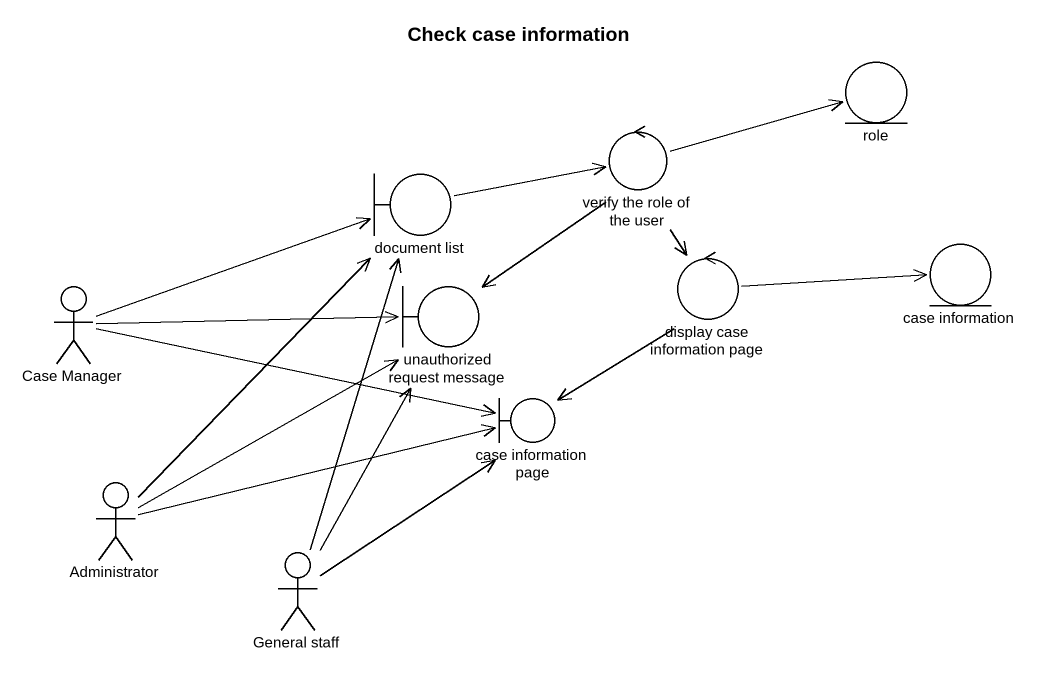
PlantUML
@startuml
title Check case information
entity role
control "verify the role of the user" as verify_the_role_of_the_user
boundary "document list" as document_list
actor "Case Manager" as Case_Manager
boundary "unauthorized request message" as unauthorized_request_message
control "display case information page" as display_case_information
entity "case information" as case_information
boundary "case information page" as case_information_page
actor Administrator
actor "General staff" as General_staff
verify_the_role_of_the_user -right-> role
verify_the_role_of_the_user --> unauthorized_request_message
verify_the_role_of_the_user --> display_case_information
document_list -right-> verify_the_role_of_the_user
Case_Manager -right-> document_list
Case_Manager -right-> unauthorized_request_message
Case_Manager -right-> case_information_page
display_case_information -right-> case_information
display_case_information --> case_information_page
Administrator -up-> document_list
Administrator -right-> unauthorized_request_message
Administrator -right-> case_information_page
General_staff -up-> document_list
General_staff -up-> unauthorized_request_message
General_staff -up-> case_information_page
@enduml
